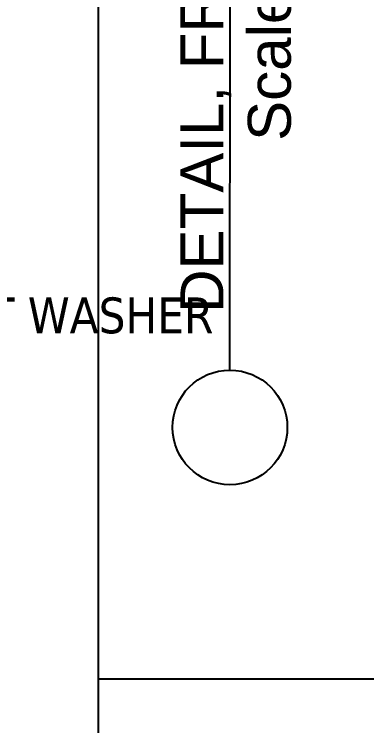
# Model space of a CAD drawing. Header units: inches. Extents: x 10 to 190, y 5 to 37.
# Drawn here: x 50.01 to 53.39, y 20.08 to 26.91 of the extents above; entities that cross this region are included whole.
import ezdxf
from ezdxf import colors
from ezdxf.entities.mleader import LeaderData, LeaderLine
from ezdxf.math import Vec2, Vec3

# ---------------------------------------------------------------- set-up
doc = ezdxf.new("R2010")
doc.units = ezdxf.units.IN
doc.header["$MEASUREMENT"] = 0
doc.styles.get("Standard").update_dxf_attribs({"font": 'arial.ttf'})
doc.styles.add('Tahoma', font='tahoma.ttf')

msp = doc.modelspace()

# ---------------------------------------------------------------- linework, layer by layer
for p, q in [((52.0763, 23.4908), (52.0787, 29.7586)), ((50.8151, 20.5278), (80.1521, 20.5278))]:
    msp.add_line(p, q)
msp.add_lwpolyline([(50.8151, 35.0457), (80.1521, 35.0457), (80.1521, 5.2458), (50.8151, 5.2458)], close=True)
msp.add_circle((52.0763, 22.9408), 0.55)

# ---------------------------------------------------------------- texts
at = {"insert": (52.0909, 24.0408), "char_height": 0.4125, "width": 11.81634, "attachment_point": 7, "rotation": 90}
msp.add_mtext('DETAIL, FRONT TRIMRAIL', dxfattribs=at)
at = {"insert": (52.2477, 29.7811), "char_height": 0.4125, "attachment_point": 3, "rotation": 90}
msp.add_mtext('Scale: 3" = 1\'-0"', dxfattribs=at)

# ---------------------------------------------------------------- leaders
ml = msp.add_multileader_mtext('Standard')
ml.set_content('5/16" STAINLESS STEEL LAG BOLT OR STRUCTURAL SCREW WITH 2-1/2" MIN. EMBEDMENT AND FLAT WASHER', color=256, style='Tahoma')
ml.set_leader_properties()
ml.build(insert=Vec2(0, 0))
ml.multileader.update_dxf_attribs({"dogleg_length": 0.36, "arrow_head_size": 0.3438, "scale": 4})
ctx = ml.context
ctx.base_point, ctx.scale, ctx.char_height, ctx.arrow_head_size, ctx.landing_gap_size, ctx.plane_origin = Vec3(28.9254, 24.0131), 4, 0.34375, 0.3438, 0.495, Vec3(21.9127, 27.2986)
notes = []
notes.append((ctx, [(0, (1, 1, 0), (26.9454, 24.0131), (1, 0), 1.98, [(0, [(18.6601, 26.1951)], 0, [])])]))
ctx.mtext.insert, ctx.mtext.width, ctx.mtext.flow_direction = Vec3(29.4204, 24.1881), 7.577458, 5
for ctx, leaders in notes:
    for number, flags, end, landing, length, lines in leaders:
        leader = LeaderData()
        leader.index, (leader.has_last_leader_line, leader.has_dogleg_vector, leader.attachment_direction) = number, flags
        leader.last_leader_point, leader.dogleg_vector, leader.dogleg_length = Vec3(end), Vec3(landing), length
        for number, points, colour, breaks in lines:
            line = LeaderLine()
            line.index, line.vertices, line.color, line.breaks = number, Vec3.list(points), colors.encode_raw_color(colour), breaks
            leader.lines.append(line)
        ctx.leaders.append(leader)

doc.saveas('drawing.dxf')
